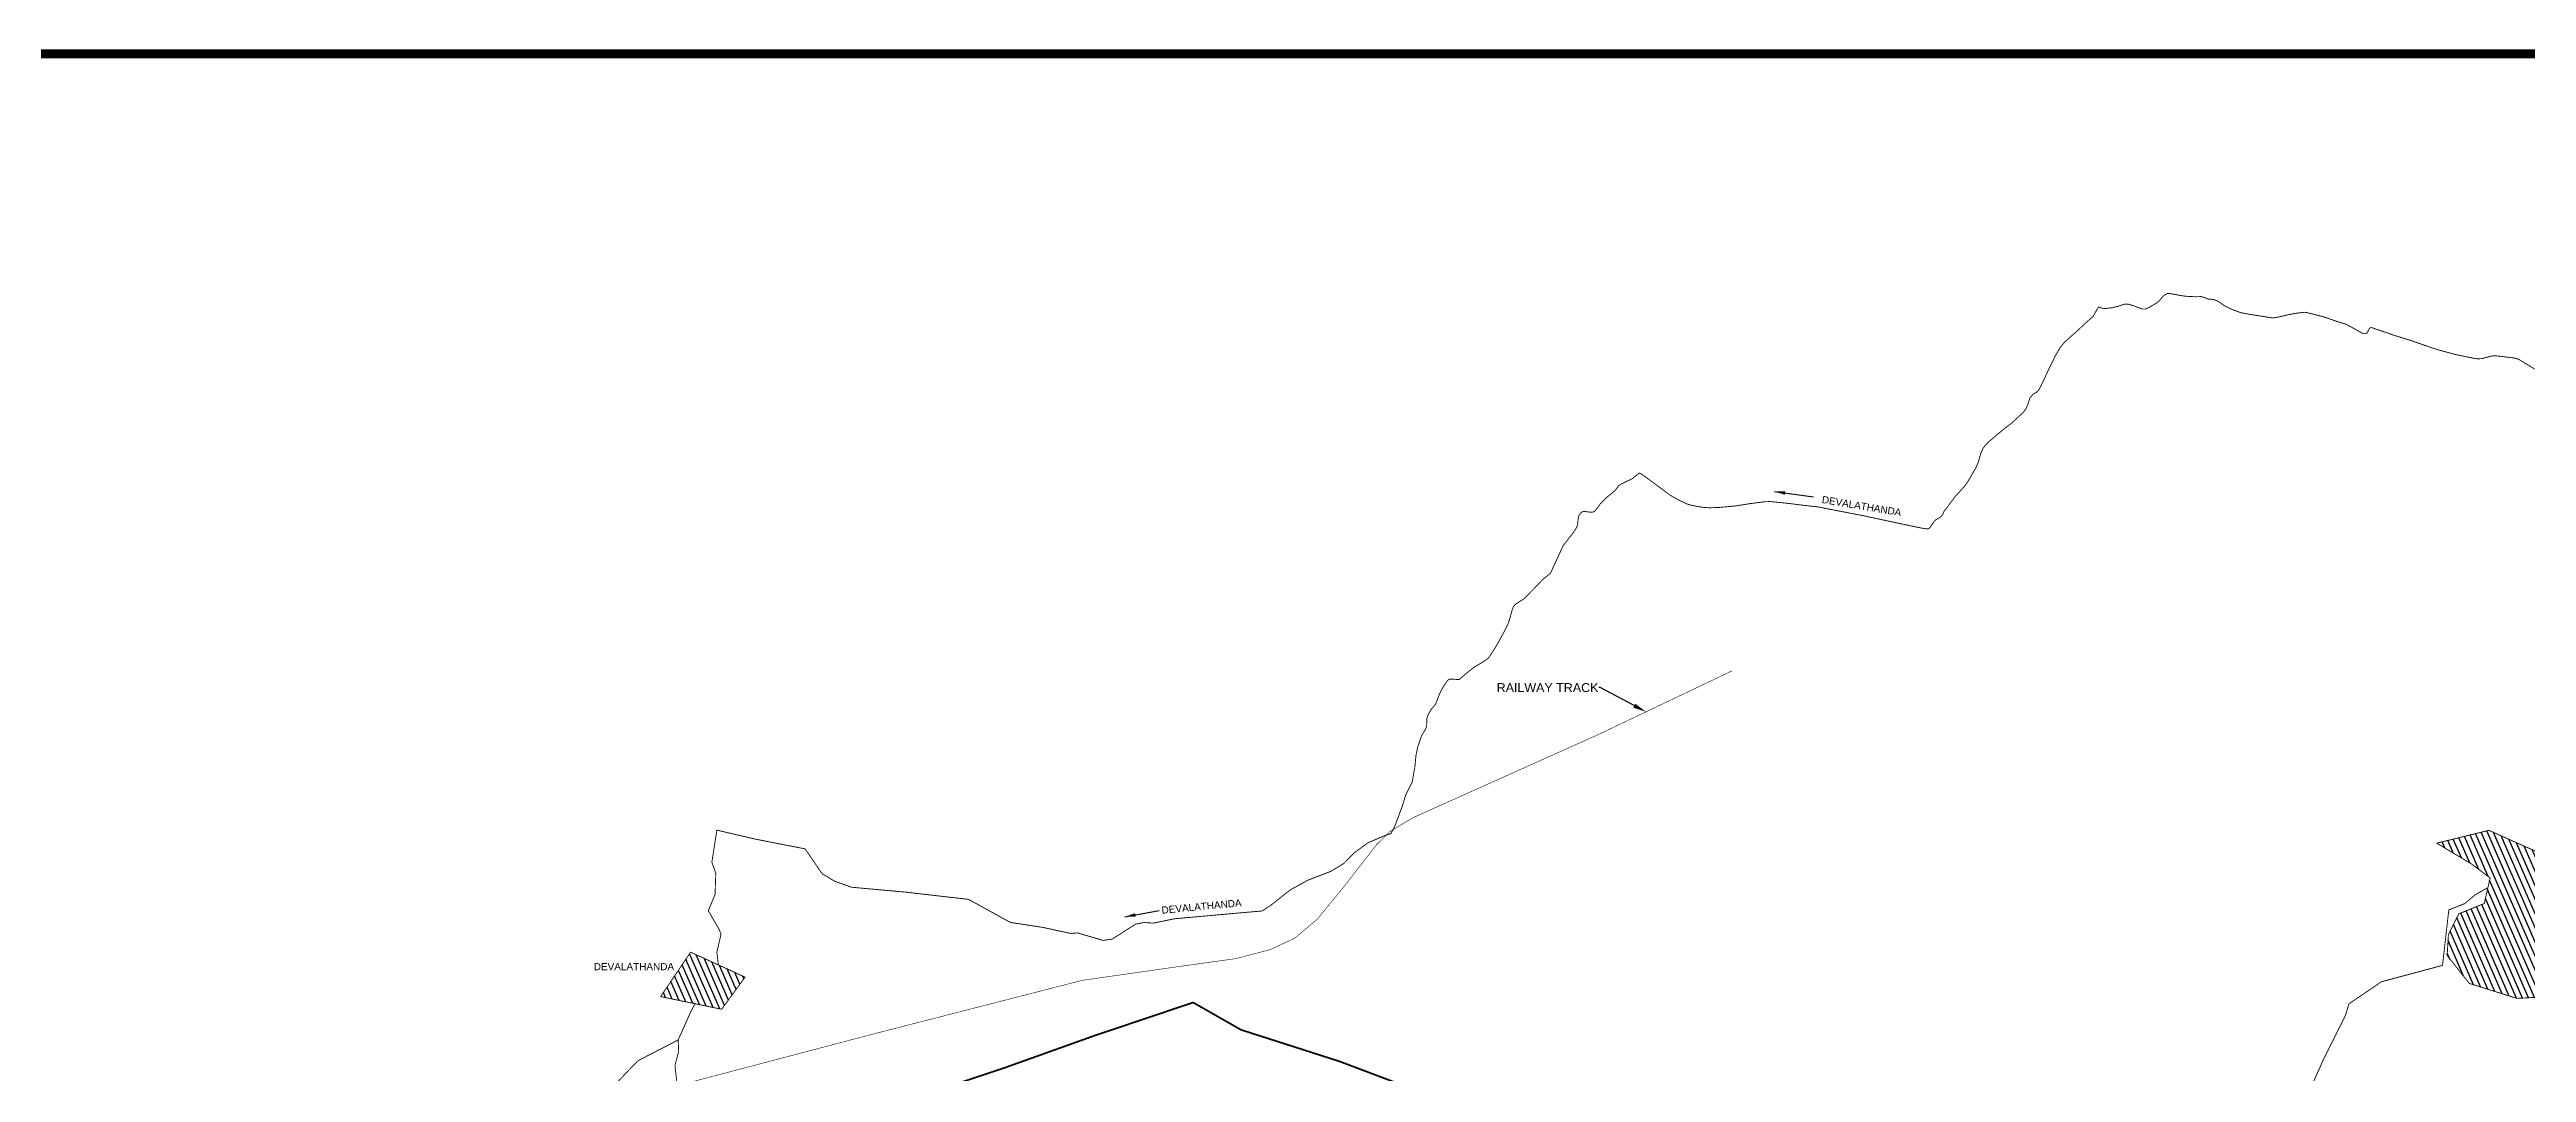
# Model space of a CAD drawing. Header units: millimetres. Extents: x 345922 to 402103, y 1833175 to 1858598.
# Drawn here: x 363290 to 377176, y 1852864 to 1858598 of the extents above; entities that cross this region are included whole.
import ezdxf
from ezdxf import colors
from ezdxf.entities.mleader import LeaderData, LeaderLine
from ezdxf.math import Vec2, Vec3

# ---------------------------------------------------------------- set-up
doc = ezdxf.new("R2010")
doc.units = ezdxf.units.MM
doc.linetypes.add('JIS_02_1.0', pattern=[2, 1, -1])
for name, color, linetype in [('BND', 160, 'Continuous'), ('ROADS', 10, 'Continuous'), ('VILLAGE AREA', 44, 'Continuous')]:
    doc.layers.add(name, color=color, linetype=linetype)
doc.styles.get("Standard").update_dxf_attribs({"font": 'arial.ttf'})
doc.linetypes.add('TRACKS', pattern='A,0.15,[130,ltypeshp.shx,S=0.25,R=0,X=0,Y=0],0.15', length=0.3)
doc.dimstyles.get("Standard").update_dxf_attribs({"dimtxt": 0.18, "dimasz": 0.18, "dimexe": 0.18, "dimexo": 0.0625, "dimgap": 0.09, "dimtad": 0, "dimtih": 1, "dimtoh": 1, "dimdec": 4, "dimzin": 0, "dimdsep": 46, "dimtxsty": 'Standard', "dimcen": 0.09, "dimadec": 0, "dimazin": 0, "dimtfac": 1, "dimtdec": 4, "dimtofl": 0, "dimtmove": 0, "dimatfit": 3, "dimfxl": 1, "dimtolj": 1, "dimtzin": 0, "dimarcsym": 0})

msp = doc.modelspace()

# ---------------------------------------------------------------- hatches: boundary and pattern name
at = {"layer": 'VILLAGE AREA'}
h = msp.add_hatch(dxfattribs=at)
h.set_pattern_fill('ANSI31,_O', color=256, scale=10, angle=68.5464)
h.set_pattern_definition([(113.5464313, (1256.722, 1213.07), (-29.1063882, -12.6838743), [])])
h.paths.add_polyline_path([(376965, 1854221), (376673, 1854149), (376868, 1854032), (376972, 1853954), (376939, 1853811), (376796, 1853753), (376738, 1853636), (376731, 1853519), (376855, 1853363), (377121, 1853279), (377239, 1853285), (377349, 1853532), (377408, 1853850), (377401, 1853967), (377226, 1854104)])
h = msp.add_hatch(dxfattribs=at)
h.set_pattern_fill('ANSI31,_O', color=256, scale=10, angle=68.5464)
h.set_pattern_definition([(113.5464313, (0, 0), (-29.1063882, -12.6838743), [])])
h.paths.add_polyline_path([(366884, 1853538), (366716, 1853289), (367058, 1853218), (367189, 1853398)])

# ---------------------------------------------------------------- linework, layer by layer
at = {"color": 245, "linetype": 'TRACKS', "ltscale": 75}
msp.add_lwpolyline([(363169, 1851601, 3, 3, 0), (364023, 1852274, 3, 3, 0), (364161, 1852372, 3, 3, 0), (364314, 1852446, 3, 3, 0), (364465, 1852471, 3, 3, 0), (364779, 1852498, 3, 3, 0), (365716, 1852564, 3, 3, 0), (366005, 1852588, 3, 3, 0), (366311, 1852646, 3, 3, 0), (366746, 1852773, 3, 3, 0), (367907, 1853079, 3, 3, 0), (369079, 1853380, 3, 3, 0), (369625, 1853458, 3, 3, 0), (369941, 1853502, 3, 3, 0), (370132, 1853552, 3, 3, 0), (370270, 1853616, 3, 3, 0), (370396, 1853722, 3, 3, 0), (370544, 1853902, 3, 3, 0), (370729, 1854140, 3, 3, 0), (370809, 1854218, 3, 3, 0), (370936, 1854293, 3, 3, 0), (371977, 1854760, 3, 3, 0), (372722, 1855115, 0, 0, 0)], format="xyseb", dxfattribs=at)
at = {"layer": 'BND', "linetype": 'JIS_02_1.0', "lineweight": 30, "ltscale": 50, "const_width": 10}
msp.add_lwpolyline([(370977, 1852754), (370521, 1852926), (369969, 1853103), (369701, 1853256), (369145, 1853069), (368636, 1852887), (367756, 1852594)], dxfattribs=at)
at = {"layer": 'ROADS', "color": 0, "const_width": 50}
msp.add_lwpolyline([(345947, 1858573), (402078, 1858573), (402078, 1833200), (345947, 1833200)], close=True, dxfattribs=at)
at = {"layer": 'ROADS', "const_width": 5}
for points in [[(367039, 1853467), (367039, 1853468), (367031, 1853538), (367054, 1853637), (367046, 1853662), (366983, 1853770), (367021, 1853862), (367025, 1853981), (367003, 1854042), (367031, 1854222), (367245, 1854172), (367526, 1854117), (367621, 1853978), (367691, 1853936), (367786, 1853902), (368085, 1853875), (368442, 1853834), (368676, 1853705), (368858, 1853677), (369014, 1853643), (369053, 1853646), (369196, 1853604), (369247, 1853611), (369378, 1853695), (369425, 1853704), (369479, 1853701), (369595, 1853725), (369927, 1853755), (370088, 1853769), (370134, 1853799), (370244, 1853886), (370345, 1853942), (370473, 1853991), (370547, 1854036), (370604, 1854095), (370681, 1854151), (370777, 1854192), (370811, 1854203), (370835, 1854253), (370874, 1854358), (370893, 1854421), (370929, 1854491), (370945, 1854585), (370950, 1854640), (370960, 1854688), (370982, 1854752), (371004, 1854789), (371010, 1854805), (371011, 1854836), (371012, 1854853), (371018, 1854869), (371036, 1854899), (371060, 1854928), (371080, 1854980), (371096, 1855014), (371125, 1855058), (371136, 1855068), (371147, 1855069), (371192, 1855066), (371235, 1855103), (371274, 1855134), (371329, 1855167), (371354, 1855184), (371370, 1855206), (371406, 1855264), (371444, 1855333), (371466, 1855378), (371477, 1855410), (371489, 1855455), (371496, 1855473), (371504, 1855485), (371528, 1855501), (371557, 1855520), (371614, 1855578), (371661, 1855627), (371704, 1855662), (371718, 1855692), (371776, 1855818), (371834, 1855892), (371844, 1855908), (371856, 1855931), (371859, 1855961), (371863, 1855984), (371877, 1856004), (371891, 1856009), (371912, 1856006), (371937, 1856004), (371951, 1856008), (371969, 1856031), (371985, 1856053), (372023, 1856090), (372066, 1856125), (372087, 1856153), (372103, 1856163), (372164, 1856193), (372201, 1856223), (372209, 1856222), (372244, 1856197), (372373, 1856101), (372415, 1856077), (372437, 1856066), (372468, 1856051), (372498, 1856042), (372562, 1856031), (372596, 1856029), (372651, 1856031), (372737, 1856039), (372822, 1856052), (372906, 1856063), (372935, 1856064), (372968, 1856061), (373043, 1856053), (373122, 1856043), (373211, 1856033), (373248, 1856025), (373446, 1855987), (373600, 1855954), (373780, 1855916), (373809, 1855911), (373819, 1855911), (373830, 1855916), (373836, 1855925), (373850, 1855946), (373863, 1855961), (373882, 1855972), (373894, 1855980), (373904, 1855994), (373909, 1856007), (373932, 1856037), (373980, 1856101), (373997, 1856118), (374023, 1856147), (374042, 1856172), (374069, 1856219), (374088, 1856251), (374102, 1856283), (374110, 1856311), (374119, 1856340), (374129, 1856362), (374143, 1856381), (374162, 1856400), (374248, 1856472), (374290, 1856504), (374354, 1856563), (374370, 1856584), (374382, 1856614), (374391, 1856643), (374410, 1856666), (374428, 1856675), (374442, 1856689), (374457, 1856719), (374499, 1856809), (374532, 1856876), (374562, 1856928), (374584, 1856955), (374598, 1856968), (374653, 1857017), (374710, 1857070), (374747, 1857102), (374764, 1857134), (374777, 1857155), (374804, 1857145), (374851, 1857150), (374889, 1857159), (374890, 1857160), (374923, 1857171), (374941, 1857171), (374977, 1857160), (375022, 1857143), (375037, 1857143), (375060, 1857152), (375102, 1857177), (375116, 1857188), (375138, 1857215), (375155, 1857227), (375162, 1857230), (375177, 1857230), (375225, 1857221), (375261, 1857215), (375319, 1857212), (375352, 1857213), (375375, 1857206), (375392, 1857199), (375405, 1857199), (375421, 1857196), (375439, 1857191), (375458, 1857179), (375477, 1857164), (375501, 1857152), (375521, 1857142), (375573, 1857123), (375630, 1857112), (375678, 1857105), (375752, 1857093), (375774, 1857096), (375840, 1857111), (375881, 1857119), (375930, 1857125), (375945, 1857123), (375970, 1857117), (376039, 1857099), (376112, 1857074), (376164, 1857058), (376203, 1857037), (376238, 1857017), (376239, 1857017), (376260, 1857005), (376269, 1857005), (376277, 1857006), (376284, 1857012), (376290, 1857025), (376295, 1857034), (376302, 1857039), (376312, 1857038), (376333, 1857030), (376361, 1857021), (376436, 1856995), (376524, 1856968), (376621, 1856934), (376678, 1856915), (376778, 1856888), (376881, 1856867), (376903, 1856864), (376923, 1856865), (376951, 1856872), (376981, 1856880), (377003, 1856881), (377037, 1856877), (377105, 1856869), (377120, 1856866), (377134, 1856860), (377152, 1856849), (377233, 1856800)], [(376738, 1853774), (376829, 1853810), (376887, 1853859), (376960, 1853900)], [(376740, 1853774), (376705, 1853464), (376362, 1853372), (376180, 1853248), (376160, 1853181), (376034, 1852929)], [(366813, 1853044), (366885, 1853204), (366909, 1853249)], [(366819, 1852700), (366796, 1852902), (366817, 1852982), (366814, 1853046), (366588, 1852929), (366423, 1852757)], [(376034, 1852929), (375966, 1852776), (375891, 1852680), (375651, 1852041), (375470, 1851553), (375323, 1851017), (375166, 1850438), (375082, 1850117), (374985, 1849768), (374893, 1849554), (374657, 1849069), (374496, 1848745), (374325, 1848383), (374316, 1848108), (374257, 1847851), (374155, 1847397), (374010, 1847092), (373924, 1846700), (373771, 1846587), (373676, 1846448), (373552, 1846583), (373358, 1846876), (373285, 1846934), (373253, 1846981)]]:
    msp.add_lwpolyline(points, dxfattribs=at)
at = {"layer": 'VILLAGE AREA', "const_width": 5}
for points in [[(376965, 1854221), (376673, 1854149), (376868, 1854032), (376972, 1853954), (376939, 1853811), (376796, 1853753), (376738, 1853636), (376731, 1853519), (376855, 1853363), (377121, 1853279), (377239, 1853285), (377349, 1853532), (377408, 1853850), (377401, 1853967), (377226, 1854104), (376965, 1854221)], [(366884, 1853538), (366716, 1853289), (367058, 1853218), (367189, 1853398), (366884, 1853538)]]:
    msp.add_lwpolyline(points, dxfattribs=at)

# ---------------------------------------------------------------- texts
at = {"layer": 'ROADS', "char_height": 40, "width": 344.86, "attachment_point": 1}
for insert, rotation in [((373230, 1856096), 350.4866), ((369522, 1853793), 5.4369)]:
    msp.add_mtext('DEVALATHANDA', dxfattribs=dict(at, insert=insert, rotation=rotation))
at = {"layer": 'VILLAGE AREA', "insert": (366341, 1853477), "char_height": 40, "width": 344.86, "attachment_point": 1}
msp.add_mtext('DEVALATHANDA', dxfattribs=at)

# ---------------------------------------------------------------- leaders
at = {"color": 5}
ml = msp.add_multileader_mtext('Standard', dxfattribs=at)
ml.set_content('RAILWAY TRACK', color=5)
ml.set_leader_properties()
ml.build(insert=Vec2(0, 0))
ml.multileader.update_dxf_attribs({"arrow_head_size": 75})
ctx = ml.context
ctx.base_point, ctx.char_height, ctx.arrow_head_size, ctx.plane_origin = Vec3(371407, 1855021), 50, 75, Vec3(371625, 1854843)
ctx.text_align_type = 2
notes = []
notes.append((ctx, [(1, (1, 1, 0), (371983, 1855021), (-1, 0), 8, [(0, [(372240, 1854885)], 0, [])])]))
ctx.mtext.insert, ctx.mtext.alignment, ctx.mtext.flow_direction = Vec3(371973, 1855046), 3, 5
at = {"layer": 'ROADS'}
for points in [[(372960, 1856120), (373178, 1856091)], [(369318, 1853736), (369510, 1853771)]]:
    msp.add_leader(points, dimstyle='Standard', override={"dimasz": 60}, dxfattribs=at)
for ctx, leaders in notes:
    for number, flags, end, landing, length, lines in leaders:
        leader = LeaderData()
        leader.index, (leader.has_last_leader_line, leader.has_dogleg_vector, leader.attachment_direction) = number, flags
        leader.last_leader_point, leader.dogleg_vector, leader.dogleg_length = Vec3(end), Vec3(landing), length
        for number, points, colour, breaks in lines:
            line = LeaderLine()
            line.index, line.vertices, line.color, line.breaks = number, Vec3.list(points), colors.encode_raw_color(colour), breaks
            leader.lines.append(line)
        ctx.leaders.append(leader)

doc.saveas('drawing.dxf')
